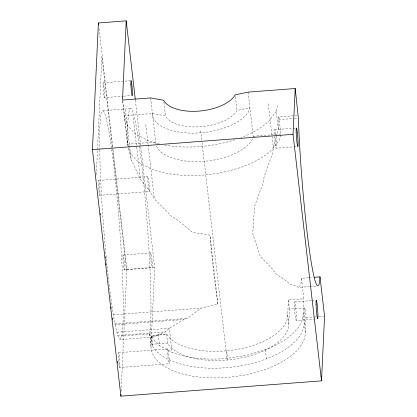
<?xml version="1.0" encoding="UTF-8"?>
<svg xmlns="http://www.w3.org/2000/svg" width="417" height="417" viewBox="0 0 417 417"><rect width="100%" height="100%" fill="white"/><g stroke="black" fill="none" stroke-linecap="round" stroke-linejoin="round"><path stroke-width="0.31" stroke-dasharray="2.08 1.56" d="M309.482 286.568L298.035 287.438L296.471 286.098L289.372 283.909L287.329 281.532L275.392 273.432L272.822 269.34L260.312 256.481L252.749 233.624L254.521 206.332L262.913 183.522L264.206 176.553L272.525 153.32L273.552 146.899L278.332 129.015L278.9 116.916L298.317 115.426M96.327 174.671L101.884 56.477L126.742 271.769M121.128 391.261L126.851 269.481L112.814 147.842M308.497 277.753L301.455 278.29L303.816 298.77L288.397 299.938L287.704 314.668A62.055 30.253 -6.6 0 1 234.807 349.79A62.055 30.253 -6.6 0 1 166.534 333.934L151.126 336.024L152.075 344.265L167.592 343.082A62.055 30.253 -6.6 0 0 235.86 358.938A62.055 30.253 -6.6 0 0 288.757 323.816L289.455 309.086L304.874 307.918L305.995 317.608L305.312 332.052A77.567 37.817 -6.6 0 1 229.126 377.229A77.567 37.817 -6.6 0 1 150.97 346.569L154.676 267.36L135.327 99.783M305.312 332.052L303.138 313.214L303.816 298.77M304.874 307.918L304.191 322.367A77.567 37.817 -6.6 0 1 238.071 366.267A77.567 37.817 -6.6 0 1 152.737 346.444L152.075 344.265M301.455 278.29L300.923 283.779L299.964 285.749L298.035 287.438M278.332 129.015L276.278 111.235L277.597 105.637M278.9 116.916L280.891 134.138L279.567 139.742L272.098 149.609A77.567 37.817 -6.6 0 1 150.902 168.88L138.434 162.182L130.485 153.758L127.602 144.193L122.577 100.685M248.11 92.115L253.208 136.25L252.17 139.617A49.644 24.202 -6.6 0 1 203.621 161.353A49.644 24.202 -6.6 0 1 156.776 146.893L156.234 144.475M127.493 141.478L127.539 143.662L131.251 160.404L133.69 164.611L140.43 179.498L149.64 191.012L154.373 198.956L172.044 216.751L175.958 218.748L192.31 232.238L209.944 235.193L217.903 304.129L201.067 308.095L187.452 318.322L183.913 319.505L169.302 328.257L165.898 331.828L158.309 334.314L153.607 337.077L120.075 339.636L121.863 335.961A114.8 7.959 85.6 0 0 113.695 165.231A114.8 7.959 85.6 0 0 99.71 149.463M150.97 346.569L149.703 333.84L121.863 335.961M276.278 111.235L268.803 121.107A77.567 37.817 -6.6 0 1 240.922 137.641M303.138 313.214A77.567 37.817 -6.6 0 1 265.405 349.681L246.89 355.216L226.952 358.391A77.567 37.817 -6.6 0 1 172.096 352.417L159.628 345.714L151.679 337.296L151.387 336.331L166.534 333.934L167.592 343.082M152.403 113.549L165.481 115.9A37.233 18.15 -6.6 0 0 200.619 126.747A37.233 18.15 -6.6 0 0 237.028 110.442L249.913 107.748L248.881 111.115A49.644 24.202 -6.6 0 1 200.327 132.851A49.644 24.202 -6.6 0 1 153.482 118.392L152.403 113.549L124.308 115.691L127.195 125.256L135.139 133.675L147.608 140.378A77.567 37.817 -6.6 0 0 159.117 143.917M103.234 82.79L130.417 80.716M104.354 97.641A7.449 0.516 85.6 0 0 103.969 86.554A7.449 0.516 85.6 0 0 103.062 86.455A7.449 0.516 85.6 0 0 104.354 97.641L123.124 96.207M123.771 96.16L132.184 95.519M102.817 110.703L130.651 108.582M278.66 119.637L293.922 118.475M294.558 118.423L298.374 118.136M274.808 129.651L295.773 128.05M127.602 144.193L155.692 142.051L156.099 143.865M253.208 136.25L280.891 134.138M274.694 136.463A9.31 0.646 85.6 0 0 276.205 148.212L293.359 146.904M293.995 146.857L296.539 146.664M98.647 180.462L148.025 176.699M99.762 195.312A7.449 0.516 85.6 0 0 99.376 184.225A7.449 0.516 85.6 0 0 98.475 184.126A7.449 0.516 85.6 0 0 99.762 195.312L149.145 191.544A7.449 0.516 85.6 0 0 148.76 180.457A7.449 0.516 85.6 0 0 147.853 180.358A7.449 0.516 85.6 0 0 149.145 191.544M123.124 255.027L150.954 252.9M126.851 269.481L154.676 267.36M124.245 269.872A7.449 0.516 85.6 0 0 123.854 258.785A7.449 0.516 85.6 0 0 122.952 258.686A7.449 0.516 85.6 0 0 124.245 269.872L152.075 267.75A7.449 0.516 85.6 0 0 151.684 256.663A7.449 0.516 85.6 0 0 150.782 256.564A7.449 0.516 85.6 0 0 152.075 267.75M309.138 277.701L312.979 277.409M310.118 286.521L316.477 286.036M113.398 314.788L201.067 308.095M294.694 301.882L311.212 300.626M311.848 300.574L315.664 300.287M99.72 150.073A114.8 7.959 85.6 0 0 111.855 305.484L114.894 323.858L187.452 318.322M114.894 323.858L115.113 324.754L183.913 319.505M305.995 317.608L314.314 316.972M314.955 316.92L316.237 316.826M318.796 316.628L324.562 316.19M116.916 332.25L169.302 328.257L172.096 352.417M296.091 320.444A9.31 0.646 85.6 0 0 295.611 306.589A9.31 0.646 85.6 0 0 294.48 306.464A9.31 0.646 85.6 0 0 296.091 320.444L317.061 318.849M115.113 324.754L117.698 335.503L165.898 331.828M118.532 352.699L167.91 348.93M119.653 367.544A7.449 0.516 85.6 0 0 119.262 356.457A7.449 0.516 85.6 0 0 118.36 356.358A7.449 0.516 85.6 0 0 119.653 367.544L169.031 363.78A7.449 0.516 85.6 0 0 168.645 352.693A7.449 0.516 85.6 0 0 167.738 352.589A7.449 0.516 85.6 0 0 169.031 363.78M149.536 334.179L151.595 336.571L153.607 337.077M117.698 335.503L120.075 339.636M217.903 304.129L213.739 273.63L209.944 235.193M268.293 103.765L273.39 147.899M288.397 299.938L289.455 309.086M287.704 314.668L288.757 323.816M265.405 349.681L266.463 358.828M235.443 96.692L237.028 110.442M226.754 350.806L227.812 359.954M200.66 130.719L201.745 140.096M202.031 142.598L226.952 358.391M163.897 102.144L165.481 115.9M150.594 97.917L155.692 142.051M145.804 124.746L148.051 144.178M148.124 144.808L154.373 198.956M133.336 118.047L140.43 179.498M158.309 334.314L159.628 345.714M125.387 109.624L131.251 160.404M151.595 336.571L152.737 346.444M149.703 333.84L151.027 345.307M122.718 100.768L127.816 144.902M99.074 28.794L112.736 147.196M275.955 136.599A9.31 0.646 85.6 0 1 276.205 148.212M274.589 134.232A9.31 0.646 85.6 0 1 275.72 134.352M127.524 141.707A114.8 7.939 85.7 0 1 141.879 166.154A114.8 7.939 85.7 0 1 149.687 333.678M235.006 139.726A77.567 37.817 -6.6 0 1 163.751 144.897"/><path stroke-width="0.63" d="M314.256 277.31L320.021 276.872L324.562 316.19L321.512 380.851L120.904 396.15L120.977 394.43M120.904 396.15L92.438 149.646L98.402 22.971L126.21 20.85L135.254 99.137M126.21 20.85L122.504 100.059L150.594 97.917L163.678 100.273A37.233 18.15 -6.6 0 0 198.81 111.115A37.233 18.15 -6.6 0 0 235.224 94.815L248.11 92.115L295.21 88.519L298.374 118.136A111.699 7.751 85.6 0 0 308.246 241.683A111.699 7.751 85.6 0 0 319.49 282.366L320.021 276.872M321.512 380.851L293.047 134.342L295.21 88.519M92.438 149.646L293.047 134.342M98.402 22.971L98.626 24.916M100.174 213.483L100.325 214.776M105.178 256.799L105.329 258.092M105.996 263.909L106.147 265.202M111 307.225L111.151 308.517M112.267 318.218L112.418 319.511M117.271 361.534L117.422 362.826M296.195 132.58A9.31 0.646 85.6 0 0 297.811 146.565A9.31 0.646 85.6 0 0 297.326 132.705A9.31 0.646 85.6 0 0 296.195 132.58M316.081 304.817A9.31 0.646 85.6 0 0 317.697 318.796A9.31 0.646 85.6 0 0 317.212 304.942A9.31 0.646 85.6 0 0 316.081 304.817M130.891 84.333A7.449 0.516 85.6 0 0 132.184 95.519A7.449 0.516 85.6 0 0 131.798 84.432A7.449 0.516 85.6 0 0 130.891 84.333"/></g></svg>
